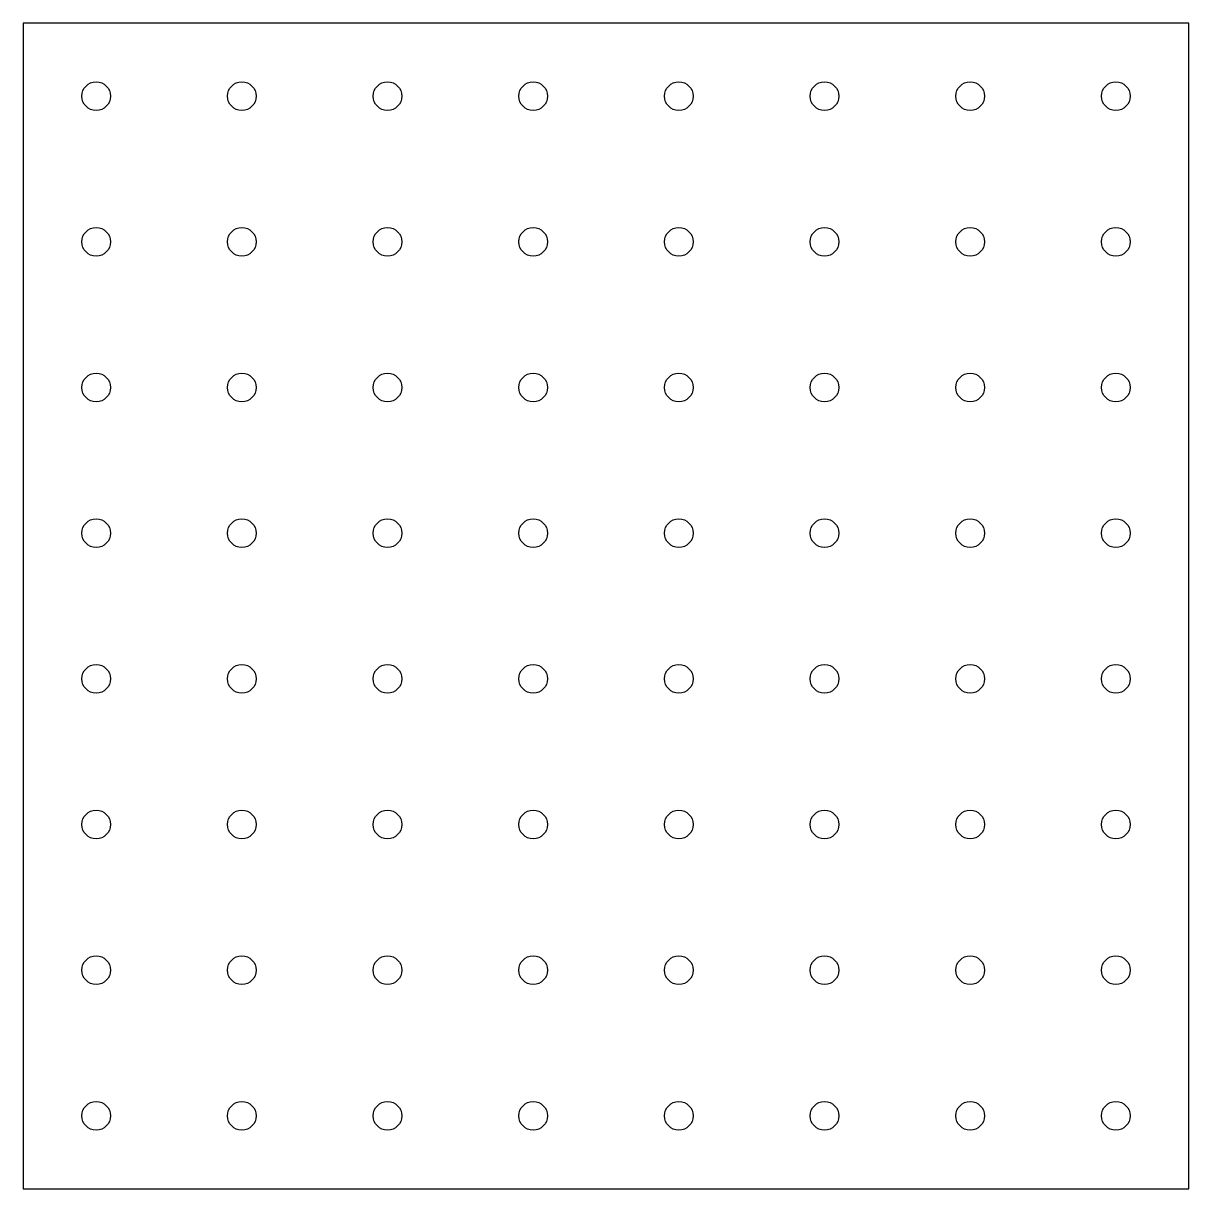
# Model space of a CAD drawing. Header units: millimetres. Extents: x -127 to 76, y -76 to 127.
import ezdxf

# ---------------------------------------------------------------- set-up
doc = ezdxf.new("R2010")
doc.units = ezdxf.units.MM

msp = doc.modelspace()

# ---------------------------------------------------------------- linework, layer by layer
at = {"color": 7, "linetype": 'Continuous', "lineweight": 25}
for p, q in [((76.2, 127), (-127, 127)), ((-127, 127), (-127, -76.2)), ((76.2, -76.2), (76.2, 127)), ((-127, -76.2), (76.2, -76.2))]:
    msp.add_line(p, q, dxfattribs=at)
for centre in [(-114.3, 114.3), (-88.9, 114.3), (-63.5, 114.3), (-38.1, 114.3), (-12.7, 114.3), (12.7, 114.3), (38.1, 114.3), (63.5, 114.3), (-114.3, 88.9), (-88.9, 88.9), (-63.5, 88.9), (-38.1, 88.9), (-12.7, 88.9), (12.7, 88.9), (38.1, 88.9), (63.5, 88.9), (-114.3, 63.5), (-88.9, 63.5), (-63.5, 63.5), (-38.1, 63.5), (-12.7, 63.5), (12.7, 63.5), (38.1, 63.5), (63.5, 63.5), (-114.3, 38.1), (-88.9, 38.1), (-63.5, 38.1), (-38.1, 38.1), (-12.7, 38.1), (12.7, 38.1), (38.1, 38.1), (63.5, 38.1), (-114.3, 12.7), (-88.9, 12.7), (-63.5, 12.7), (-38.1, 12.7), (-12.7, 12.7), (12.7, 12.7), (38.1, 12.7), (63.5, 12.7), (-114.3, -12.7), (-88.9, -12.7), (-63.5, -12.7), (-38.1, -12.7), (-12.7, -12.7), (12.7, -12.7), (38.1, -12.7), (63.5, -12.7), (-114.3, -38.1), (-88.9, -38.1), (-63.5, -38.1), (-38.1, -38.1), (-12.7, -38.1), (12.7, -38.1), (38.1, -38.1), (63.5, -38.1), (-114.3, -63.5), (-88.9, -63.5), (-63.5, -63.5), (-38.1, -63.5), (-12.7, -63.5), (12.7, -63.5), (38.1, -63.5), (63.5, -63.5)]:
    msp.add_circle(centre, 2.5, dxfattribs=at)

doc.saveas('drawing.dxf')
